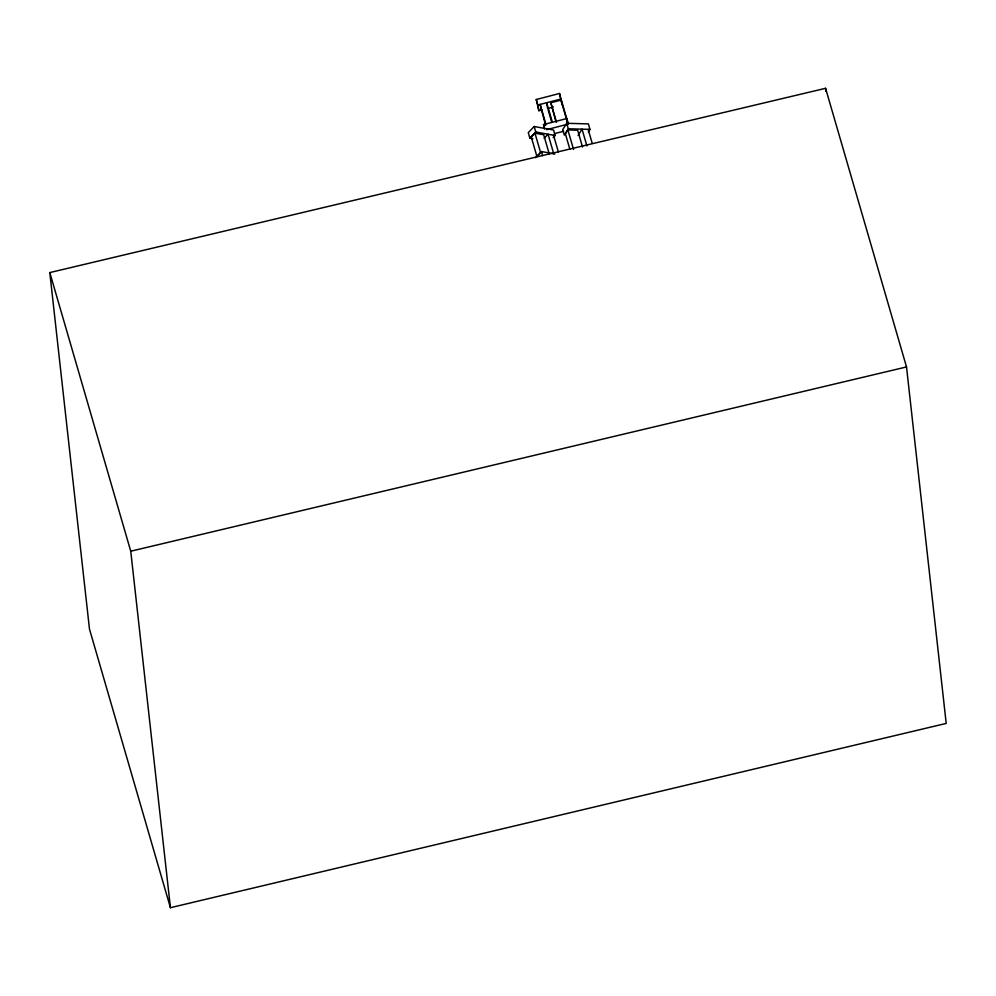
<?xml version="1.0" encoding="UTF-8"?>
<svg xmlns="http://www.w3.org/2000/svg" width="996" height="996" viewBox="0 0 996 996"><rect width="100%" height="100%" fill="white"/><g stroke="black" fill="none" stroke-linecap="round" stroke-linejoin="round"><path stroke-width="1.49" d="M566.712 123.28L562.728 129.605L564.334 135.095L568.318 128.77L566.712 123.28L588.375 123.902L589.981 129.393L588.387 131.92M582.511 146.972L577.643 130.215L567.894 129.941L565.404 133.887L569.861 149.251M578.066 135.493L582.05 129.169L586.918 145.926M553.178 137.548L555.145 135.506L553.552 130.015L534.167 126.504L528.266 132.642L529.86 138.145L532.848 138.681M529.86 138.145L535.773 132.007L555.145 135.506M534.964 133.178L531.266 137L536.956 156.559L540.641 152.724L534.964 133.178L543.679 134.746L549.356 154.293M544.127 138.32L548.061 134.236L553.739 153.782M535.537 157.692L541.451 151.554L554.859 153.982M541.799 109.971L538.886 110.73L536.246 99.513L559.528 93.475L562.167 104.692L559.528 93.475M538.886 110.73L537.84 105.003L561.122 98.978M555.955 121.699L550.838 102.762L561.321 100.048L566.998 119.595M553.44 106.958L547.613 108.464L546.667 102.688L552.357 122.234M544.302 128.845L543.517 124.55L566.811 118.524L568.405 124.014M546.567 129.679L566.948 124.4M554.897 133.514L563.624 131.248M49.8 272.58L825.572 88.308L906.522 366.939L946.2 723.42L170.428 907.692L89.478 629.061L49.8 272.58L130.75 551.211L170.428 907.692M130.75 551.211L906.522 366.939M568.318 128.77L589.981 129.393M588.15 129.343L592.209 143.312M562.379 105.016L567.658 123.168M567.894 129.941L573.572 149.487M550.838 102.762L556.527 122.309M548.124 109.797L551.772 122.371M553.515 135.219L558.383 151.977M545.796 123.927L540.118 104.381L545.634 125.459M536.246 99.513L537.84 105.003M543.517 124.55L544.712 128.683M534.167 126.504L535.773 132.007M541.451 151.554L542.646 155.687M566.811 118.524L567.857 124.239M825.572 88.308L825.921 91.395"/></g></svg>
